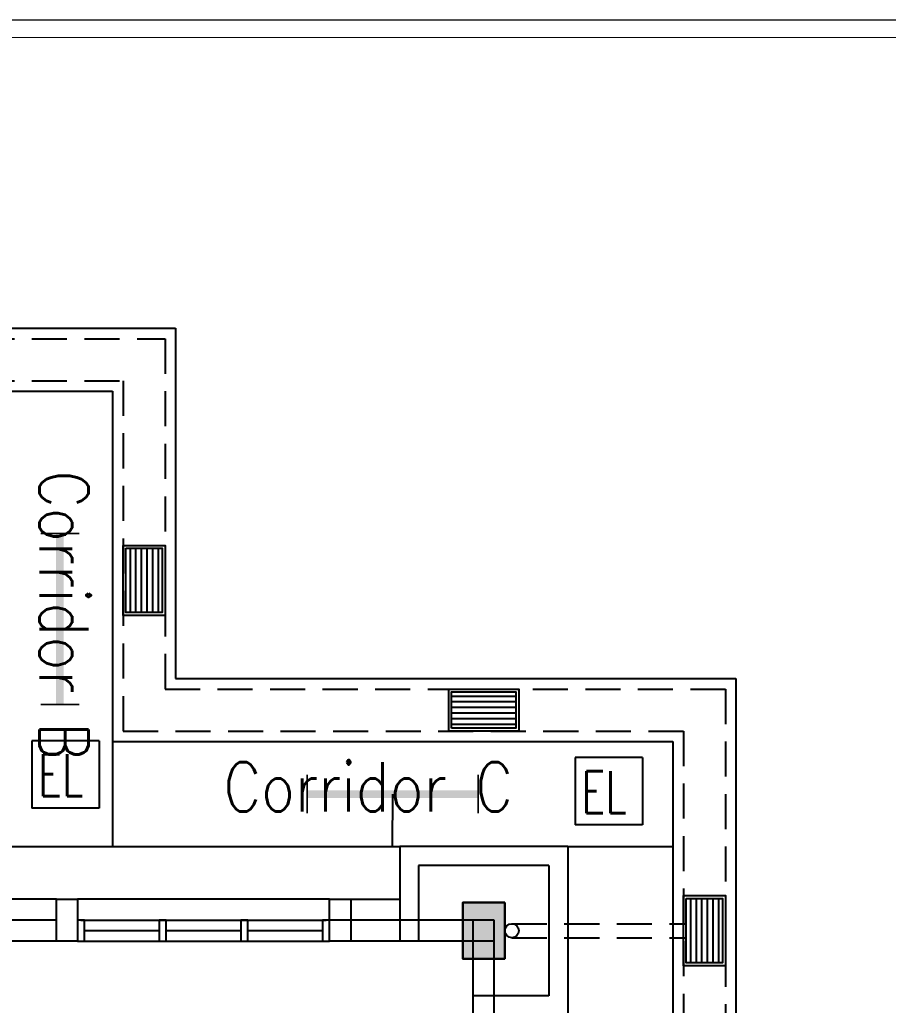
# Model space of a CAD drawing. Header units: inches. Extents: x 16928 to 514628, y -1471 to 241387.
# Drawn here: x 65901 to 72101, y 55653 to 62688 of the extents above; entities that cross this region are included whole.
import ezdxf

# ---------------------------------------------------------------- set-up
doc = ezdxf.new("R2010")
doc.units = ezdxf.units.IN
doc.header["$MEASUREMENT"] = 0
doc.linetypes.add('DASHED2', pattern=[0.375, 0.25, -0.125])
doc.linetypes.add('HIDDEN', pattern=[0.375, 0.25, -0.125])
for name, color, linetype in [('12. mRspecT - LEGEND', 1, 'Continuous'), ('dmension', 4, 'Continuous'), ('DOWNPIPE', 8, 'Continuous'), ('drain', 8, 'Continuous'), ('dxt_text', 4, 'Continuous'), ('ELECT', 6, 'Continuous'), ('FITTING', 8, 'Continuous'), ('LW', 2, 'Continuous'), ('MSGRATING', 8, 'Continuous'), ('WALL', 1, 'Continuous'), ('WIN', 9, 'Continuous')]:
    doc.layers.add(name, color=color, linetype=linetype)
doc.layers.add('COLUMN', color=8, linetype='Continuous', lineweight=30)
doc.styles.add('LAILA', font='romans.shx', dxfattribs={"width": 0.85})
doc.styles.add('ROMANS', font='ROMANS', dxfattribs={"width": 0.7})

# ---------------------------------------------------------------- blocks, each defined once
blk = doc.blocks.new('1 X 8W EL')
at = {"layer": 'ELECT', "color": 6}
for p, q in [((-240, 240), (-240, -240)), ((240, 240), (-240, 240)), ((240, 240), (240, -240)), ((240, -240), (-240, -240))]:
    blk.add_line(p, q, dxfattribs=at)
at = {"layer": 'ELECT', "color": 6, "style": 'ROMANS', "width": 0.7}
blk.add_text('EL', height=300, dxfattribs=at).set_placement((-196.2, -155.6))
blk = doc.blocks.new('YBC 1X36')
at = {"layer": 'FITTING', "color": 3}
for points, const_width in [([(-610, 137.6), (-610, -137.6)], 10.9), ([(610, 137.6), (610, -137.6)], 10.9), ([(-610, 0), (610, 0)], 54.6)]:
    blk.add_lwpolyline(points, dxfattribs=dict(at, const_width=const_width))

msp = doc.modelspace()

# ---------------------------------------------------------------- linework, layer by layer
at = {"layer": '12. mRspecT - LEGEND'}
msp.add_lwpolyline([(53513.8, 34610.5), (51863.6, 34610.5), (51863.6, 37610.5), (55288.6, 37610.5), (55288.6, 44260.5), (53288.6, 44260.5), (53288.6, 56110.5), (57288.6, 56110.5), (57288.6, 58610.5), (65138.6, 58610.5), (65138.6, 56785.5), (68563.3, 56785.5), (68563.6, 57160.5)], dxfattribs=at)
at = {"layer": 'COLUMN'}
msp.add_lwpolyline([(69363.6, 56385.5), (69063.6, 56385.5), (69063.6, 55985.5), (69363.6, 55985.5)], close=True, dxfattribs=at)
msp.add_solid([(69363.6, 56385.5), (69063.6, 56385.5), (69363.6, 55985.5), (69063.6, 55985.5)], dxfattribs=at)
at = {"layer": 'dmension'}
msp.add_line((66563.6, 57535.5), (66563.6, 56785.5), dxfattribs=at)
at = {"layer": 'DOWNPIPE', "linetype": 'HIDDEN', "ltscale": 1000}
for p, q in [((69413.6, 56235.5), (70663.6, 56235.5)), ((69413.6, 56135.5), (70663.6, 56135.5))]:
    msp.add_line(p, q, dxfattribs=at)
at = {"layer": 'DOWNPIPE'}
msp.add_circle((69413.6, 56185.5), 50, dxfattribs=at)
at = {"layer": 'drain', "linetype": 'DASHED2', "ltscale": 1000}
for points in [[(55863.6, 60410.5), (66938.6, 60410.5), (66938.6, 57910.5), (70938.6, 57910.5), (70938.6, 42460.5), (68938.6, 42460.5), (68938.6, 39485.5), (72438.6, 39485.5), (72438.6, 30960.5), (70938.6, 30960.5), (70938.6, 23960.5), (45988.6, 23960.5), (45988.6, 34410.5)], [(55863.6, 60110.5), (66638.6, 60110.5), (66638.6, 57610.5), (70638.6, 57610.5), (70638.6, 42760.5), (68638.6, 42760.5), (68638.6, 39185.5), (72138.6, 39185.5), (72138.6, 31260.5), (70638.6, 31260.5), (70638.6, 24260.5), (46288.6, 24260.5), (46288.6, 34110.5)]]:
    msp.add_lwpolyline(points, dxfattribs=at)
at = {"layer": 'dxt_text'}
msp.add_line((69813.6, 56785.5), (70563.6, 56785.5), dxfattribs=at)
at = {"layer": 'LW', "linetype": 'Continuous', "lineweight": 0}
for p, q in [((51642.3, 62682.7), (74497.6, 62687.7)), ((51642.3, 62557.7), (74497.6, 62562.7))]:
    msp.add_line(p, q, dxfattribs=at)
at = {"layer": 'LW'}
for p, q in [((55863.6, 60485.5), (67013.6, 60485.5)), ((67013.6, 60485.5), (67013.6, 57985.5)), ((55863.6, 60035.5), (66563.6, 60035.5)), ((66563.6, 60035.5), (66563.6, 57535.5)), ((67013.6, 57985.5), (71013.6, 57985.5)), ((71013.6, 57985.5), (71013.6, 42385.5)), ((66563.6, 57535.5), (70563.6, 57535.5)), ((70563.6, 57535.5), (70563.6, 42835.5)), ((65813.6, 56785.5), (68613.6, 56785.5)), ((66163.6, 56410.5), (65813.6, 56410.5)), ((68113.6, 56410.5), (66313.6, 56410.5)), ((68263.6, 56410.5), (68613.6, 56410.5))]:
    msp.add_line(p, q, dxfattribs=at)
at = {"layer": 'MSGRATING'}
for p, q in [((66688.6, 58915.5), (66688.6, 58455.5)), ((66728.6, 58915.5), (66728.6, 58455.5)), ((66768.6, 58915.5), (66768.6, 58455.5)), ((66808.6, 58915.5), (66808.6, 58455.5)), ((66848.6, 58915.5), (66848.6, 58455.5)), ((66888.6, 58915.5), (66888.6, 58455.5)), ((68983.6, 57860.5), (69443.6, 57860.5)), ((68983.6, 57820.5), (69443.6, 57820.5)), ((68983.6, 57780.5), (69443.6, 57780.5)), ((68983.6, 57740.5), (69443.6, 57740.5)), ((68983.6, 57700.5), (69443.6, 57700.5)), ((68983.6, 57660.5), (69443.6, 57660.5)), ((70688.6, 56415.5), (70688.6, 55955.5)), ((70728.6, 56415.5), (70728.6, 55955.5)), ((70768.6, 56415.5), (70768.6, 55955.5)), ((70808.6, 56415.5), (70808.6, 55955.5)), ((70848.6, 56415.5), (70848.6, 55955.5)), ((70888.6, 56415.5), (70888.6, 55955.5))]:
    msp.add_line(p, q, dxfattribs=at)
for points in [[(66638.6, 58935.5), (66938.6, 58935.5), (66938.6, 58435.5), (66638.6, 58435.5)], [(66658.6, 58915.5), (66918.6, 58915.5), (66918.6, 58455.5), (66658.6, 58455.5)], [(68963.6, 57610.5), (68963.6, 57910.5), (69463.6, 57910.5), (69463.6, 57610.5)], [(68983.6, 57630.5), (68983.6, 57890.5), (69443.6, 57890.5), (69443.6, 57630.5)], [(70638.6, 56435.5), (70938.6, 56435.5), (70938.6, 55935.5), (70638.6, 55935.5)], [(70658.6, 56415.5), (70918.6, 56415.5), (70918.6, 55955.5), (70658.6, 55955.5)]]:
    msp.add_lwpolyline(points, close=True, dxfattribs=at)
at = {"layer": 'WALL'}
for p, q in [((68613.6, 56785.5), (68613.6, 56110.5)), ((69813.6, 56785.5), (68613.6, 56785.5)), ((69813.6, 56785.5), (69813.6, 55585.5)), ((68748.6, 56650.5), (68748.6, 56110.5)), ((69678.6, 56650.5), (68748.6, 56650.5)), ((69678.6, 56650.5), (69678.6, 55720.5)), ((66163.6, 56260.5), (65138.6, 56260.5)), ((69288.6, 56260.5), (68113.6, 56260.5)), ((69138.6, 54685.5), (69138.6, 56260.5)), ((69288.6, 54835.5), (69288.6, 56260.5)), ((66313.6, 56110.5), (65138.6, 56110.5)), ((69288.6, 56110.5), (68113.6, 56110.5)), ((69678.6, 55720.5), (69138.6, 55720.5)), ((69678.6, 55720.5), (69138.6, 55720.5))]:
    msp.add_line(p, q, dxfattribs=at)
for points in [[(66313.6, 56110.5), (66163.6, 56110.5), (66163.6, 56410.5), (66313.6, 56410.5)], [(68263.6, 56110.5), (68113.6, 56110.5), (68113.6, 56410.5), (68263.6, 56410.5)]]:
    msp.add_lwpolyline(points, close=True, dxfattribs=at)
at = {"layer": 'WIN'}
for p, q in [((66338.6, 56260.5), (68088.6, 56260.5)), ((66896.9, 56185.5), (66363.6, 56185.5)), ((67480.2, 56185.5), (66946.9, 56185.5)), ((68063.6, 56185.5), (67530.2, 56185.5)), ((66313.6, 56110.5), (68113.6, 56110.5))]:
    msp.add_line(p, q, dxfattribs=at)
for points in [[(66363.6, 56260.5), (66313.6, 56260.5), (66313.6, 56110.5), (66363.6, 56110.5)], [(66946.9, 56260.5), (66896.9, 56260.5), (66896.9, 56110.5), (66946.9, 56110.5)], [(67530.2, 56260.5), (67480.2, 56260.5), (67480.2, 56110.5), (67530.2, 56110.5)], [(68113.6, 56260.5), (68063.6, 56260.5), (68063.6, 56110.5), (68113.6, 56110.5)]]:
    msp.add_lwpolyline(points, close=True, dxfattribs=at)

# ---------------------------------------------------------------- block references
at = {"layer": 'dxt_text', "rotation": 270}
msp.add_blockref('YBC 1X36', (66188.6, 58410.5), dxfattribs=at)
at = {"layer": 'dxt_text'}
for name, p in [('1 X 8W EL', (66228.8, 57300.8)), ('1 X 8W EL', (70107.1, 57180.5)), ('YBC 1X36', (68563.6, 57160.5))]:
    msp.add_blockref(name, p, dxfattribs=at)

# ---------------------------------------------------------------- texts
at = {"layer": 'LW', "insert": (66392.6, 59471.3), "char_height": 350, "attachment_point": 1, "rotation": 270, "style": 'LAILA'}
msp.add_mtext_dynamic_manual_height_columns('Corridor B', width=3371.89, gutter_width=1750, heights=[0], dxfattribs=at)
at = {"layer": 'LW', "insert": (67356.1, 57387.3), "char_height": 350, "attachment_point": 1, "style": 'LAILA'}
msp.add_mtext_dynamic_manual_height_columns('Corridor C', width=3116.43, gutter_width=1750, heights=[0], dxfattribs=at)

doc.saveas('drawing.dxf')
